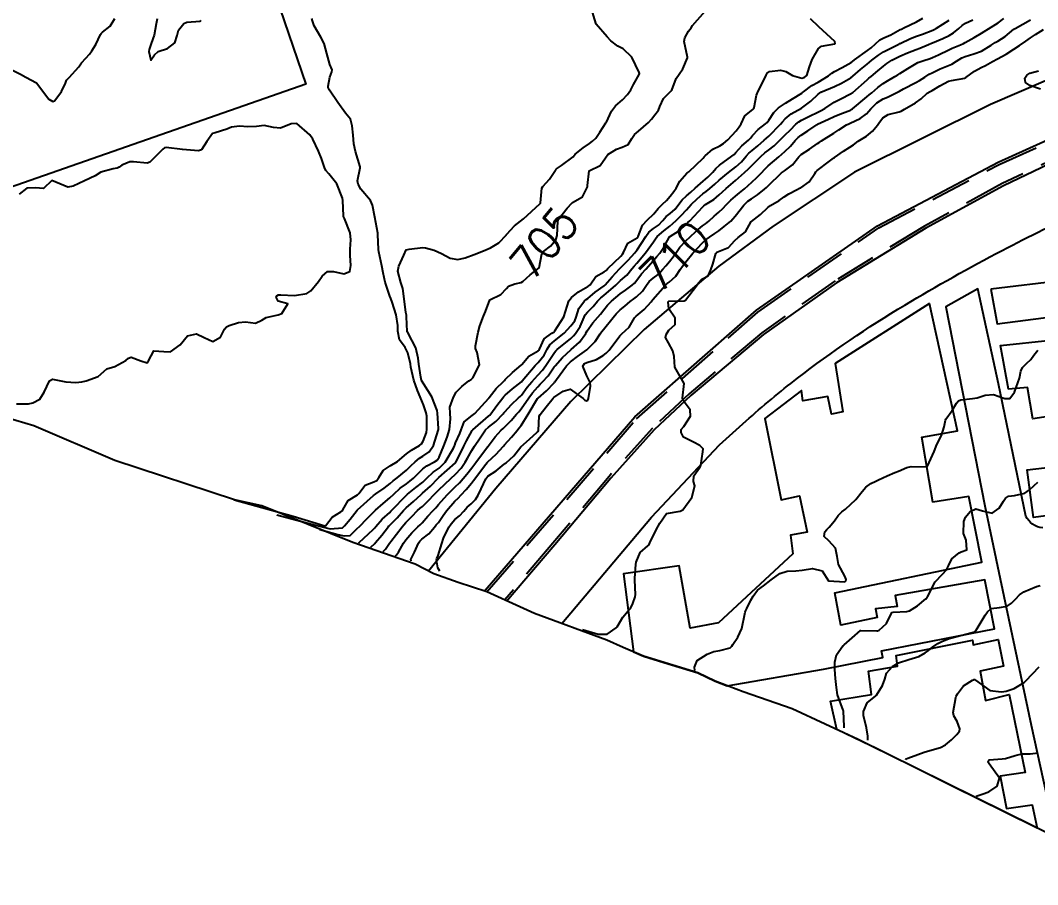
# Model space of a CAD drawing. Header units: metres. Extents: x 298520 to 308411, y 7433745 to 7450750.
# Drawn here: x 306096.4 to 306221.4, y 7435567 to 7435673.1 of the extents above; entities that cross this region are included whole.
import ezdxf
from ezdxf.enums import TextEntityAlignment as Align

# ---------------------------------------------------------------- set-up
doc = ezdxf.new("R2010")
doc.units = ezdxf.units.M
doc.header["$LTSCALE"] = 10
doc.linetypes.add('DASHED', pattern=[0.75, 0.5, -0.25])
for name, color, linetype in [('Area', 45, 'Continuous'), ('Canteiro', 45, 'DASHED'), ('Cotas', 45, 'Continuous'), ('Curvas de Nivel 1m', 11, 'Continuous'), ('Curvas de Nivel 5m', 15, 'Continuous'), ('Edificações', 30, 'Continuous'), ('Vias Primárias', 230, 'Continuous')]:
    doc.layers.add(name, color=color, linetype=linetype)
doc.styles.add('Style-STANDARD', font='STANDARD.shx')

msp = doc.modelspace()

# ---------------------------------------------------------------- linework, layer by layer
at = {"layer": 'Area'}
msp.add_polyline3d([(306235.37, 7435566.98, 720.13), (306199.33, 7435584.8, 718.01), (306191.24, 7435588.56, 714.41), (306185.19, 7435590.66, 716.67), (306181.76, 7435591.97, 715.79), (306179.65, 7435592.99, 715.49), (306172.95, 7435595.03, 715.48), (306170.44, 7435596.13, 712.11), (306168.45, 7435597.03, 712.78), (306159.57, 7435600.27, 711.78), (306153.72, 7435602.95, 711.52), (306150.18, 7435604.08, 711.55), (306147.19, 7435605.16, 723.17), (306144.89, 7435606.35, 722.96), (306137.23, 7435609.02, 704.77), (306126.05, 7435613.52, 702.42), (306122.72, 7435614.26, 702.37), (306108.02, 7435619.09, 702.31), (306098.06, 7435623.33, 702.08), (306094.72, 7435624.33, 702.04)], dxfattribs=at)
at = {"layer": 'Canteiro', "elevation": 711.52}
for points in [[(306153.72, 7435602.95), (306172.11, 7435624.22), (306187.01, 7435637.31), (306201.87, 7435647.66), (306216.65, 7435655.44), (306230.85, 7435661.87), (306245.05, 7435666.82, -0.032201), (306249.15, 7435667.97, -0.004182), (306261.38, 7435670.43, -0.031267), (306270.99, 7435671.67, -0.010043), (306283.98, 7435672.26, 0.006337), (306293.81, 7435672.63, -0.030814), (306308.46, 7435672.47, -0.05273), (306325.17, 7435669.46, -0.017717), (306333.53, 7435666.7, -0.018337)], [(306329.7, 7435666.01, 0.033975), (306322.98, 7435668.12, 0.014537), (306313.75, 7435670.05, 0.041609), (306305.45, 7435670.83), (306292.96, 7435670.83), (306279.17, 7435670.16), (306273.09, 7435669.75), (306258.05, 7435667.78), (306246.58, 7435664.93), (306237.99, 7435662.04), (306226.34, 7435657.52), (306217.04, 7435653.11), (306207.5, 7435647.88), (306196.5, 7435641.16), (306187.5, 7435634.78), (306178.57, 7435627.28), (306174.05, 7435623.05), (306168.72, 7435617.11), (306161.83, 7435608.93), (306155.91, 7435601.95)]]:
    msp.add_lwpolyline(points, format="xyb", dxfattribs=at)
at = {"layer": 'Curvas de Nivel 1m', "flags": 128}
for points, elevation in [([(306127.92, 7435612.42), (306132.66, 7435611.12), (306134.48, 7435610.69), (306135.97, 7435610.82), (306136.22, 7435611.04), (306136.92, 7435611.88), (306137.78, 7435612.97), (306137.8, 7435613), (306137.83, 7435613.02), (306139.8, 7435614.77), (306139.92, 7435614.87), (306140.08, 7435614.99), (306141.11, 7435615.68), (306141.82, 7435616.27), (306142.2, 7435616.59), (306142.69, 7435616.96), (306143.84, 7435617.91), (306144.37, 7435618.41), (306144.9, 7435618.93), (306145.42, 7435619.36), (306145.86, 7435619.62), (306146.63, 7435620.15), (306147.14, 7435620.91), (306147.34, 7435621.44), (306147.76, 7435622.9), (306147.77, 7435623.03), (306147.66, 7435624.9), (306147.61, 7435625.22), (306146.95, 7435626.91), (306145.97, 7435628.44), (306145.7, 7435628.92), (306145.6, 7435629.3), (306145.34, 7435630.93), (306145.26, 7435631.67), (306145, 7435632.93), (306144.04, 7435634.72), (306143.96, 7435634.86), (306143.93, 7435634.94), (306143.85, 7435636.73), (306143.82, 7435636.94), (306143.74, 7435637.27), (306143.55, 7435638.95), (306143.39, 7435640.23), (306143.16, 7435640.95), (306142.78, 7435642.32), (306142.9, 7435642.96), (306143.52, 7435644.32), (306143.78, 7435644.95), (306144.16, 7435645.06), (306145.85, 7435645.24), (306146.17, 7435645.22), (306147.24, 7435644.91), (306148.16, 7435644.49), (306149.2, 7435643.93), (306150.15, 7435643.77), (306151.03, 7435643.98), (306152.16, 7435644.39), (306153.3, 7435644.83), (306154.17, 7435645.21), (306155.18, 7435645.8), (306156.11, 7435646.8), (306156.14, 7435646.84), (306156.18, 7435646.88), (306157.1, 7435647.89), (306158.21, 7435648.78), (306160.23, 7435650.62), (306160.29, 7435650.69), (306160.32, 7435650.75), (306160.47, 7435652.54), (306160.57, 7435652.75), (306161.39, 7435653.62), (306162.16, 7435654.73), (306162.21, 7435654.81), (306162.28, 7435654.89), (306162.88, 7435655.31), (306164.3, 7435656.37), (306164.45, 7435656.55), (306164.58, 7435656.7), (306165.53, 7435657.47), (306166.32, 7435658.03), (306166.71, 7435658.3), (306167.09, 7435658.67), (306167.58, 7435659.43), (306168.35, 7435660.58), (306168.4, 7435660.66), (306169.02, 7435662), (306169.52, 7435662.64), (306170.39, 7435663.4), (306170.99, 7435664.03), (306171.39, 7435664.62), (306171.74, 7435665.28), (306172.42, 7435666.51), (306172.45, 7435666.61), (306172.42, 7435666.73), (306171.51, 7435668.62), (306170.46, 7435669.67), (306169.79, 7435669.96), (306168.93, 7435670.65), (306168.48, 7435671.14), (306167.16, 7435672.67), (306166.52, 7435674.68)], 704), ([(306094.42, 7435667.54), (306096.41, 7435666.52), (306097.08, 7435666.18), (306098.4, 7435665.49), (306099.88, 7435663.48), (306100.38, 7435663.19), (306100.58, 7435663.27), (306100.74, 7435663.47), (306101.44, 7435664.41), (306101.95, 7435665.45), (306102.07, 7435665.79), (306102.41, 7435666.13), (306103.57, 7435667.43), (306103.93, 7435667.93), (306104.44, 7435668.52), (306104.88, 7435668.98), (306105.19, 7435669.41), (306105.67, 7435670.2), (306106.24, 7435671.4), (306106.33, 7435671.55), (306106.48, 7435671.69), (306107.43, 7435672.44), (306108, 7435673.38)], 702), ([(306113.19, 7435673.32), (306113.09, 7435672.72), (306112.82, 7435671.32), (306112.46, 7435670.29), (306112.22, 7435669.57), (306112.2, 7435669.33), (306112.44, 7435668.27), (306112.87, 7435668.9), (306113.32, 7435669.32), (306114.46, 7435669.7), (306115.37, 7435670.39), (306115.65, 7435671.29), (306115.83, 7435671.94), (306116.5, 7435672.75), (306116.87, 7435672.91), (306118.5, 7435673.05), (306118.59, 7435673.16)], 702), ([(306122.65, 7435614.24), (306129.93, 7435612.25), (306133.79, 7435611.04), (306133.88, 7435611.06), (306134.7, 7435612.12), (306135.78, 7435612.77), (306135.93, 7435612.89), (306136.01, 7435613.04), (306136.66, 7435614.17), (306137.8, 7435614.87), (306137.97, 7435615.02), (306138.77, 7435616.06), (306139.83, 7435616.47), (306140.18, 7435616.63), (306140.46, 7435616.98), (306140.96, 7435617.86), (306141.85, 7435618.42), (306142.73, 7435618.96), (306143.86, 7435619.91), (306144.46, 7435620.34), (306145.43, 7435620.92), (306145.69, 7435621.11), (306145.88, 7435621.47), (306146.29, 7435622.52), (306146.35, 7435622.92), (306146.32, 7435624.51), (306146.26, 7435624.92), (306145.94, 7435625.91), (306145.51, 7435626.92), (306145.2, 7435627.69), (306144.74, 7435628.93), (306144.37, 7435630.55), (306144.32, 7435630.94), (306144.01, 7435632.29), (306143.66, 7435632.95), (306142.99, 7435633.91), (306142.79, 7435634.96), (306142.77, 7435635.68), (306142.58, 7435636.96), (306142.09, 7435638.55), (306141.92, 7435638.97), (306141.81, 7435639.26), (306141.22, 7435640.98), (306140.96, 7435642.15), (306140.82, 7435642.98), (306140.45, 7435644.7), (306140.4, 7435644.99), (306140.31, 7435646.86), (306140.3, 7435646.99), (306140.19, 7435647.67), (306139.97, 7435648.99), (306139.68, 7435650.45), (306139.4, 7435651), (306138.25, 7435652.43), (306137.91, 7435653.02), (306137.84, 7435653.45), (306138.15, 7435655.02), (306138.14, 7435655.17), (306137.58, 7435657.03), (306137.37, 7435657.97), (306137.27, 7435659.03), (306137.18, 7435660.19), (306136.98, 7435661.03), (306136.36, 7435661.76), (306135.41, 7435663.05), (306134.4, 7435664.57), (306134.22, 7435664.88), (306134.2, 7435665.06), (306134.41, 7435666.18), (306134.66, 7435666.82), (306134.71, 7435667.06), (306134.43, 7435667.72), (306134.05, 7435669.07), (306133.71, 7435670.32), (306133.31, 7435671.08), (306132.49, 7435672.46), (306132.28, 7435673.09), (306132.21, 7435673.39)], 703), ([(306137.94, 7435608.95), (306138.02, 7435609.02), (306139.75, 7435610.6), (306139.94, 7435610.8), (306140.08, 7435610.99), (306140.85, 7435611.89), (306141.78, 7435612.71), (306141.91, 7435612.84), (306142.04, 7435612.97), (306143.8, 7435614.78), (306143.88, 7435614.86), (306143.97, 7435614.94), (306144.99, 7435615.76), (306145.83, 7435616.43), (306146.09, 7435616.66), (306146.33, 7435616.92), (306147.11, 7435617.64), (306147.85, 7435618.16), (306148.6, 7435618.89), (306149.6, 7435620.6), (306149.72, 7435620.87), (306149.76, 7435620.98), (306149.88, 7435621.25), (306150.38, 7435622.38), (306150.54, 7435622.86), (306150.92, 7435623.85), (306151.92, 7435624.61), (306152.25, 7435624.85), (306153.94, 7435626.73), (306153.98, 7435626.78), (306154.01, 7435626.82), (306154.85, 7435627.92), (306155.74, 7435628.8), (306155.86, 7435628.91), (306155.98, 7435629.04), (306156.86, 7435629.91), (306157.91, 7435630.78), (306157.95, 7435630.82), (306157.99, 7435630.88), (306158.87, 7435631.91), (306160.02, 7435632.57), (306160.12, 7435632.65), (306160.16, 7435632.75), (306160.76, 7435634.02), (306161.7, 7435634.73), (306161.93, 7435634.85), (306162.05, 7435634.99), (306163.17, 7435636.71), (306163.39, 7435637.39), (306163.77, 7435638.7), (306164.1, 7435639.12), (306164.98, 7435639.82), (306166.11, 7435640.44), (306166.26, 7435640.53), (306166.4, 7435640.68), (306167.12, 7435641.67), (306168.14, 7435642.25), (306168.37, 7435642.43), (306168.58, 7435642.65), (306170.16, 7435644.19), (306170.38, 7435644.41), (306170.51, 7435644.63), (306171.04, 7435645.76), (306172.18, 7435646.43), (306172.32, 7435646.61), (306172.84, 7435647.97), (306173.42, 7435648.59), (306174.22, 7435649.39), (306174.75, 7435650.05), (306175.28, 7435650.57), (306175.77, 7435651.03), (306176.25, 7435651.55), (306176.7, 7435652.11), (306176.98, 7435652.55), (306177.41, 7435653.41), (306178.28, 7435654.36), (306178.52, 7435654.54), (306180.3, 7435656.21), (306180.43, 7435656.38), (306180.53, 7435656.51), (306181.47, 7435657.34), (306182.32, 7435657.75), (306182.79, 7435658.02), (306183.32, 7435658.48), (306184.34, 7435659.59), (306184.73, 7435660.08), (306184.94, 7435660.45), (306185.41, 7435661.4), (306186.38, 7435662.21), (306186.5, 7435662.32), (306186.57, 7435662.44), (306186.86, 7435663.97), (306187.03, 7435664.43), (306187.51, 7435665.33), (306188.04, 7435666.42), (306188.17, 7435666.68), (306188.43, 7435666.86), (306189.8, 7435667.03), (306190.43, 7435666.86), (306191.25, 7435666.38), (306192.42, 7435666.06), (306192.68, 7435666.11), (306193.04, 7435666.36), (306193.36, 7435667.44), (306193.66, 7435668.35), (306194.47, 7435669.7), (306194.83, 7435669.98), (306196.47, 7435670.27), (306196.5, 7435670.29), (306196.52, 7435670.32), (306196.48, 7435670.56), (306194.5, 7435672.34), (306193.48, 7435673.33)], 706), ([(306139.46, 7435608.42), (306139.95, 7435608.88), (306140.05, 7435608.99), (306140.82, 7435609.9), (306141.63, 7435610.97), (306141.69, 7435611.04), (306141.75, 7435611.1), (306142.69, 7435612.04), (306143.48, 7435612.94), (306143.79, 7435613.26), (306144.68, 7435614.04), (306145.66, 7435614.92), (306145.74, 7435614.99), (306145.8, 7435615.05), (306146.79, 7435615.94), (306147.74, 7435616.9), (306147.79, 7435616.94), (306147.83, 7435616.98), (306148.85, 7435617.89), (306149.85, 7435618.8), (306149.89, 7435618.84), (306149.91, 7435618.87), (306150.56, 7435620.16), (306150.9, 7435620.86), (306151.23, 7435621.51), (306151.9, 7435622.75), (306151.94, 7435622.81), (306151.97, 7435622.85), (306153.92, 7435624.54), (306154.07, 7435624.67), (306154.2, 7435624.82), (306154.92, 7435625.83), (306155.68, 7435626.8), (306155.8, 7435626.95), (306155.95, 7435627.09), (306156.87, 7435627.88), (306157.97, 7435628.76), (306158.06, 7435628.86), (306159.65, 7435630.76), (306159.82, 7435630.93), (306160, 7435631.1), (306160.74, 7435632.02), (306161.13, 7435632.74), (306161.47, 7435633.3), (306162.03, 7435633.77), (306163.21, 7435634.71), (306164.05, 7435635.61), (306164.51, 7435636.24), (306164.69, 7435636.69), (306165.01, 7435637.76), (306165.7, 7435638.68), (306165.92, 7435638.86), (306166.1, 7435639), (306167.02, 7435639.76), (306168.11, 7435640.53), (306168.26, 7435640.66), (306169.12, 7435641.66), (306170.02, 7435642.63), (306170.14, 7435642.76), (306171.08, 7435643.69), (306171.88, 7435644.61), (306172.01, 7435644.77), (306172.17, 7435644.95), (306173.26, 7435646.59), (306173.63, 7435647.15), (306174.2, 7435647.6), (306174.78, 7435648), (306175.33, 7435648.57), (306175.73, 7435649.05), (306176.22, 7435649.44), (306176.83, 7435649.95), (306177.29, 7435650.55), (306177.69, 7435651.1), (306178.25, 7435651.61), (306178.76, 7435652.03), (306179.3, 7435652.52), (306180.27, 7435653.38), (306180.88, 7435653.9), (306181.46, 7435654.5), (306181.83, 7435654.96), (306182.29, 7435655.36), (306183.82, 7435656.47), (306184.09, 7435656.68), (306184.31, 7435656.91), (306185.05, 7435657.72), (306185.84, 7435658.44), (306186.09, 7435658.69), (306186.34, 7435659), (306187.04, 7435659.74), (306187.95, 7435660.42), (306188.17, 7435660.6), (306188.36, 7435660.88), (306188.97, 7435661.82), (306189.54, 7435662.4), (306190.39, 7435662.99), (306191.25, 7435663.52), (306192.4, 7435664.21), (306192.49, 7435664.28), (306192.6, 7435664.37), (306193.64, 7435665.13), (306194.41, 7435665.55), (306195.7, 7435666.33), (306196.09, 7435666.66), (306196.43, 7435666.88), (306197.38, 7435667.37), (306198.45, 7435667.96), (306198.65, 7435668.1), (306198.89, 7435668.29), (306200.46, 7435669.45), (306200.94, 7435669.79), (306201.48, 7435670.26), (306201.98, 7435670.76), (306202.48, 7435671.01), (306203.35, 7435671.38), (306204.5, 7435672.02), (306204.64, 7435672.08), (306204.96, 7435672.22), (306206.51, 7435672.98), (306207.29, 7435673.41)], 707), ([(306140.98, 7435607.89), (306141.26, 7435608.2), (306141.76, 7435608.94), (306141.78, 7435608.97), (306141.92, 7435609.15), (306143.31, 7435610.95), (306143.51, 7435611.19), (306143.76, 7435611.45), (306144.51, 7435612.19), (306145.21, 7435612.93), (306145.5, 7435613.21), (306145.79, 7435613.45), (306146.55, 7435614.16), (306147.25, 7435614.91), (306147.52, 7435615.19), (306147.81, 7435615.46), (306148.55, 7435616.16), (306149.3, 7435616.88), (306149.84, 7435617.39), (306150.56, 7435618.15), (306151.06, 7435618.86), (306151.35, 7435619.37), (306151.87, 7435620.33), (306152.2, 7435620.85), (306152.88, 7435621.85), (306153.55, 7435622.83), (306153.91, 7435623.18), (306154.83, 7435623.89), (306155.72, 7435624.8), (306155.81, 7435624.92), (306155.93, 7435625.07), (306156.75, 7435625.98), (306157.61, 7435626.78), (306157.79, 7435626.94), (306157.95, 7435627.11), (306158.66, 7435628.07), (306159.22, 7435628.76), (306159.98, 7435629.58), (306160.54, 7435630.19), (306160.96, 7435630.74), (306161.38, 7435631.36), (306162.02, 7435632.35), (306162.18, 7435632.56), (306162.36, 7435632.72), (306164.04, 7435634.08), (306164.35, 7435634.38), (306164.61, 7435634.69), (306165.18, 7435635.56), (306165.67, 7435636.68), (306165.79, 7435636.96), (306166.07, 7435637.29), (306166.77, 7435637.99), (306167.32, 7435638.67), (306167.71, 7435639.06), (306168.1, 7435639.37), (306169.56, 7435640.64), (306169.83, 7435640.92), (306170.12, 7435641.19), (306170.89, 7435641.86), (306171.52, 7435642.62), (306171.8, 7435642.96), (306172.15, 7435643.32), (306173.21, 7435644.59), (306174.18, 7435645.96), (306174.42, 7435646.33), (306174.64, 7435646.58), (306175.47, 7435647.29), (306176.2, 7435647.88), (306176.58, 7435648.18), (306176.98, 7435648.55), (306177.58, 7435649.18), (306178.23, 7435649.88), (306178.83, 7435650.53), (306179.54, 7435651.22), (306180.25, 7435651.82), (306180.64, 7435652.12), (306181.11, 7435652.5), (306181.73, 7435653.03), (306182.27, 7435653.5), (306183.42, 7435654.47), (306184.29, 7435655.17), (306184.98, 7435655.77), (306185.57, 7435656.45), (306185.91, 7435656.84), (306186.31, 7435657.18), (306187.02, 7435657.74), (306187.79, 7435658.43), (306188.06, 7435658.69), (306188.34, 7435658.94), (306189.79, 7435660.4), (306190.05, 7435660.7), (306190.36, 7435661.04), (306191.1, 7435661.65), (306192.35, 7435662.37), (306192.37, 7435662.38), (306193.53, 7435663.23), (306194.4, 7435664.09), (306194.75, 7435664.34), (306196.41, 7435665.02), (306197.3, 7435665.43), (306198.42, 7435666.1), (306198.67, 7435666.3), (306199.62, 7435667.1), (306200.45, 7435667.78), (306200.71, 7435668.01), (306201.02, 7435668.26), (306201.84, 7435668.87), (306202.46, 7435669.27), (306203.1, 7435669.61), (306204.32, 7435670.23), (306204.42, 7435670.29), (306204.47, 7435670.31), (306205.78, 7435670.91), (306206.49, 7435671.2), (306207.22, 7435671.47), (306208.5, 7435671.93), (306208.67, 7435672.01), (306208.96, 7435672.17), (306210.51, 7435673.19)], 708), ([(306142.5, 7435607.36), (306142.63, 7435607.5), (306142.84, 7435607.83), (306143.47, 7435608.94), (306143.74, 7435609.33), (306144.49, 7435610.19), (306145.25, 7435610.93), (306145.51, 7435611.17), (306145.76, 7435611.44), (306146.46, 7435612.23), (306147.09, 7435612.91), (306147.43, 7435613.26), (306147.79, 7435613.66), (306148.85, 7435614.88), (306149.32, 7435615.37), (306149.82, 7435615.83), (306150.34, 7435616.35), (306150.8, 7435616.86), (306151.27, 7435617.42), (306151.85, 7435618.18), (306152.34, 7435618.84), (306153.81, 7435620.76), (306153.86, 7435620.82), (306153.87, 7435620.85), (306154.72, 7435621.99), (306155.46, 7435622.8), (306155.7, 7435623.01), (306155.91, 7435623.2), (306156.7, 7435624.01), (306157.37, 7435624.79), (306157.63, 7435625.07), (306157.93, 7435625.43), (306158.87, 7435626.77), (306159.32, 7435627.4), (306159.96, 7435628.15), (306160.26, 7435628.46), (306160.56, 7435628.74), (306161.23, 7435629.49), (306161.99, 7435630.58), (306162.1, 7435630.73), (306162.99, 7435631.73), (306164.02, 7435632.66), (306164.05, 7435632.68), (306164.08, 7435632.7), (306165.1, 7435633.62), (306165.87, 7435634.68), (306165.93, 7435634.8), (306166.05, 7435635), (306166.75, 7435635.98), (306167.34, 7435636.67), (306167.68, 7435637.05), (306168.08, 7435637.57), (306168.55, 7435638.18), (306169.01, 7435638.65), (306170.1, 7435639.54), (306170.73, 7435640), (306171.57, 7435640.62), (306171.86, 7435640.87), (306172.12, 7435641.23), (306172.71, 7435642.03), (306173.23, 7435642.59), (306174.15, 7435643.6), (306174.6, 7435644.14), (306174.96, 7435644.57), (306175.47, 7435645.27), (306176.17, 7435646.56), (306177.39, 7435647.35), (306178.21, 7435648.12), (306178.42, 7435648.33), (306178.63, 7435648.53), (306180.23, 7435650.23), (306180.37, 7435650.37), (306180.58, 7435650.51), (306181.59, 7435651.15), (306182.25, 7435651.71), (306182.66, 7435652.09), (306183.12, 7435652.48), (306184.27, 7435653.47), (306185.37, 7435654.45), (306185.84, 7435654.89), (306186.29, 7435655.35), (306186.83, 7435655.9), (306187.38, 7435656.43), (306187.88, 7435656.86), (306188.31, 7435657.2), (306188.99, 7435657.74), (306189.68, 7435658.4), (306190.34, 7435659.06), (306191.02, 7435659.71), (306191.69, 7435660.38), (306192.04, 7435660.69), (306192.36, 7435660.89), (306193.35, 7435661.37), (306194.38, 7435661.88), (306194.69, 7435662.03), (306195.22, 7435662.34), (306196.39, 7435663.08), (306197.19, 7435663.51), (306198.4, 7435664.11), (306198.68, 7435664.3), (306200.42, 7435665.86), (306200.64, 7435666.05), (306200.91, 7435666.27), (306201.76, 7435666.93), (306202.44, 7435667.51), (306202.86, 7435667.84), (306203.48, 7435668.24), (306204.11, 7435668.58), (306204.46, 7435668.75), (306205.41, 7435669.16), (306206.47, 7435669.58), (306206.92, 7435669.75), (306207.97, 7435670.18), (306208.33, 7435670.33), (306208.48, 7435670.38), (306209.73, 7435670.91), (306210.49, 7435671.27), (306211.04, 7435671.6), (306211.7, 7435672.14), (306212.12, 7435672.52), (306212.51, 7435672.81), (306213.43, 7435673.2)], 709), ([(306147.95, 7435605.47), (306147.71, 7435605.89), (306147.54, 7435606.9), (306147.57, 7435607.04), (306147.72, 7435607.42), (306148.17, 7435608.89), (306148.39, 7435609.54), (306149.04, 7435610.88), (306149.31, 7435611.32), (306149.77, 7435611.85), (306150.34, 7435612.3), (306150.88, 7435612.86), (306151.31, 7435613.33), (306151.79, 7435613.77), (306152.33, 7435614.31), (306152.63, 7435614.84), (306153.03, 7435615.62), (306153.58, 7435616.82), (306153.84, 7435617.14), (306154.85, 7435617.8), (306155.85, 7435618.62), (306155.94, 7435618.71), (306156.07, 7435618.8), (306157.01, 7435619.64), (306157.87, 7435620.78), (306158.94, 7435621.71), (306159.9, 7435622.56), (306160, 7435622.65), (306160.04, 7435622.75), (306160.15, 7435624.52), (306160.25, 7435624.75), (306161, 7435625.68), (306161.86, 7435626.73), (306161.9, 7435626.77), (306161.94, 7435626.81), (306163.07, 7435627.6), (306163.96, 7435627.83), (306165.56, 7435626.69), (306165.74, 7435626.49), (306165.94, 7435626.42), (306166.13, 7435626.49), (306166.21, 7435626.68), (306166.43, 7435628.21), (306166.41, 7435628.68), (306165.98, 7435629.49), (306165.5, 7435630.68), (306165.69, 7435630.99), (306166, 7435631.14), (306167.19, 7435631.49), (306168.01, 7435631.96), (306168.39, 7435632.28), (306168.75, 7435632.65), (306170.04, 7435634.39), (306170.16, 7435634.51), (306170.31, 7435634.63), (306171.21, 7435635.46), (306171.86, 7435636.61), (306171.96, 7435636.72), (306172.07, 7435636.81), (306173.03, 7435637.65), (306173.89, 7435638.59), (306173.98, 7435638.71), (306174.1, 7435638.86), (306175.61, 7435640.57), (306175.87, 7435640.81), (306176.12, 7435641), (306176.94, 7435641.74), (306177.47, 7435642.55), (306177.73, 7435642.96), (306178.15, 7435643.5), (306179.01, 7435644.53), (306180.18, 7435645.78), (306180.55, 7435646.13), (306181.05, 7435646.5), (306181.72, 7435646.97), (306182.2, 7435647.31), (306182.87, 7435647.82), (306183.67, 7435648.48), (306183.94, 7435648.75), (306184.22, 7435649.1), (306185.28, 7435650.45), (306185.77, 7435650.92), (306186.24, 7435651.24), (306186.98, 7435651.71), (306187.84, 7435652.42), (306188.06, 7435652.63), (306188.27, 7435652.84), (306189.93, 7435654.4), (306190.29, 7435654.66), (306191.28, 7435655.4), (306192.04, 7435656.37), (306192.16, 7435656.52), (306192.31, 7435656.66), (306193.34, 7435657.34), (306194.33, 7435658.01), (306194.53, 7435658.15), (306194.83, 7435658.34), (306196.34, 7435659.3), (306196.95, 7435659.71), (306197.89, 7435660.3), (306198.2, 7435660.45), (306198.36, 7435660.51), (306199.57, 7435661.08), (306200.37, 7435661.68), (306200.66, 7435661.99), (306200.89, 7435662.26), (306201.63, 7435663.01), (306202.4, 7435663.49), (306202.92, 7435663.72), (306203.99, 7435664.23), (306204.26, 7435664.38), (306204.41, 7435664.46), (306204.91, 7435664.72), (306206.42, 7435665.52), (306206.85, 7435665.76), (306207.52, 7435666.19), (306208.07, 7435666.54), (306208.43, 7435666.72), (306209.42, 7435667.18), (306210.44, 7435667.61), (306210.82, 7435667.77), (306211.4, 7435668.14), (306212.06, 7435668.53), (306212.46, 7435668.69), (306213.56, 7435669.02), (306214.47, 7435669.38), (306215.69, 7435670.09), (306216.15, 7435670.41), (306216.48, 7435670.61), (306217.38, 7435671.18), (306218.45, 7435672.06), (306218.48, 7435672.08), (306218.5, 7435672.1), (306218.6, 7435672.15), (306220.51, 7435673.21)], 711), ([(306165.45, 7435598.34), (306167.38, 7435597.77), (306168.49, 7435597.76), (306169.61, 7435598.54), (306169.71, 7435598.63), (306170.42, 7435599.82), (306171.09, 7435600.62), (306171.34, 7435600.91), (306171.65, 7435601.51), (306171.94, 7435602.33), (306171.99, 7435602.61), (306171.9, 7435604.39), (306171.89, 7435604.61), (306172.01, 7435606.31), (306172.05, 7435606.61), (306172.54, 7435607.79), (306173.51, 7435608.59), (306173.63, 7435608.69), (306173.74, 7435608.96), (306174.51, 7435610.58), (306174.96, 7435611.37), (306175.78, 7435612.56), (306177.47, 7435612.86), (306177.79, 7435613.04), (306178.88, 7435614.52), (306179.25, 7435615.95), (306179.12, 7435616.52), (306179.14, 7435617.21), (306179.85, 7435618.18), (306179.98, 7435618.38), (306180.02, 7435618.51), (306180.23, 7435620.14), (306180.27, 7435620.51), (306179.88, 7435620.93), (306179.08, 7435621.33), (306177.89, 7435621.93), (306177.6, 7435622.54), (306177.57, 7435622.88), (306177.91, 7435623.25), (306178.74, 7435624.53), (306178.7, 7435625.3), (306177.94, 7435626.29), (306177.77, 7435626.54), (306177.76, 7435626.73), (306177.97, 7435628.54), (306176.81, 7435630.55), (306176.73, 7435631.84), (306176.58, 7435632.55), (306176.03, 7435633.55), (306175.67, 7435634.2), (306175.73, 7435634.56), (306176.05, 7435635.11), (306176.84, 7435635.77), (306176.83, 7435636.55), (306176.08, 7435637.73), (306176, 7435638.56), (306176.09, 7435638.66), (306177.94, 7435638.7), (306178.1, 7435638.76), (306179.46, 7435640.52), (306179.72, 7435640.91), (306180.13, 7435641.35), (306180.89, 7435641.75), (306181.22, 7435642.5), (306181.46, 7435643.18), (306181.84, 7435644.49), (306181.98, 7435644.68), (306182.17, 7435644.77), (306183.41, 7435645.23), (306184.18, 7435646.1), (306184.57, 7435646.46), (306185.49, 7435647.16), (306186.19, 7435648.44), (306186.21, 7435648.46), (306187.34, 7435649.31), (306188.23, 7435650.18), (306188.57, 7435650.41), (306189.63, 7435651.01), (306190.25, 7435651.47), (306190.8, 7435651.84), (306191.83, 7435652.37), (306192.12, 7435652.52), (306192.27, 7435652.58), (306193.3, 7435653.33), (306193.99, 7435654.35), (306194.11, 7435654.53), (306194.29, 7435654.69), (306195.82, 7435655.85), (306196.3, 7435656.2), (306196.36, 7435656.26), (306196.43, 7435656.32), (306197.54, 7435657.08), (306198.32, 7435657.59), (306198.75, 7435657.87), (306199.33, 7435658.29), (306200.34, 7435658.94), (306201.09, 7435659.52), (306201.71, 7435660.26), (306201.97, 7435660.64), (306202.37, 7435661.17), (306203.02, 7435661.59), (306204.38, 7435661.9), (306204.62, 7435661.99), (306205.02, 7435662.22), (306206.39, 7435663.02), (306207.07, 7435663.52), (306207.82, 7435664.19), (306208.17, 7435664.42), (306208.41, 7435664.55), (306209.37, 7435665.12), (306210.42, 7435665.66), (306210.79, 7435665.78), (306212.42, 7435666.06), (306212.47, 7435666.08), (306212.55, 7435666.13), (306213.63, 7435666.92), (306214.44, 7435667.34), (306214.96, 7435667.59), (306215.84, 7435668.09), (306216.46, 7435668.42), (306217.53, 7435669), (306218.47, 7435669.61), (306219.14, 7435670.05), (306219.92, 7435670.59), (306220.49, 7435671), (306221.11, 7435671.41), (306222.1, 7435672.01)], 712), ([(306221.72, 7435664.7), (306220.41, 7435665.15), (306219.89, 7435665.51), (306219.8, 7435666.04), (306220.05, 7435666.41), (306220.43, 7435666.65), (306221.5, 7435666.96)], 713), ([(306095.93, 7435626.06), (306097.4, 7435626.04), (306097.93, 7435626.15), (306098.81, 7435626.62), (306099.34, 7435627.48), (306099.97, 7435628.87), (306100.36, 7435629.07), (306101.97, 7435628.75), (306103.21, 7435628.67), (306103.97, 7435628.75), (306104.5, 7435628.88), (306105.97, 7435629.4), (306107.04, 7435630.33), (306107.99, 7435630.63), (306109.36, 7435631.36), (306109.68, 7435631.67), (306110, 7435631.78), (306111.19, 7435631.34), (306111.99, 7435631.08), (306112.13, 7435631.33), (306112.78, 7435632.55), (306114.01, 7435632.49), (306114.86, 7435632.45), (306116.02, 7435633.28), (306116.92, 7435634.38), (306118.04, 7435634.63), (306118.98, 7435634.19), (306120.03, 7435633.7), (306121, 7435634.25), (306121.48, 7435635.22), (306121.74, 7435635.52), (306122.05, 7435635.68), (306123.22, 7435636.02), (306124.06, 7435636.1), (306125.27, 7435635.96), (306126.06, 7435636.3), (306126.58, 7435636.64), (306128.07, 7435636.96), (306128.53, 7435637.13), (306129.28, 7435638.32), (306128.09, 7435638.64), (306127.84, 7435639.14), (306127.91, 7435639.32), (306128.1, 7435639.43), (306128.4, 7435639.44), (306130.1, 7435639.34), (306131.59, 7435639.6), (306132.1, 7435639.92), (306133.04, 7435641.08), (306133.47, 7435641.72), (306134.13, 7435642.29), (306134.88, 7435642.3), (306136.13, 7435642.01), (306136.87, 7435642.29), (306137, 7435643.03), (306136.93, 7435644.26), (306136.92, 7435645.03), (306137, 7435646.2), (306136.91, 7435647.03), (306136.21, 7435648.8), (306136.12, 7435649.04), (306136.11, 7435649.14), (306136.02, 7435651.04), (306135.98, 7435651.3), (306135.27, 7435653.05), (306134.28, 7435654.31), (306133.91, 7435654.69), (306133.76, 7435655.07), (306133.39, 7435656.17), (306133.02, 7435657.08), (306132.32, 7435658.54), (306131.95, 7435659.09), (306130.35, 7435660.47), (306129.66, 7435660.43), (306128.34, 7435659.91), (306127.51, 7435659.98), (306126.34, 7435660.22), (306125.4, 7435660.11), (306124.34, 7435660.08), (306123.31, 7435660.16), (306122.34, 7435660.02), (306121.77, 7435659.79), (306120.33, 7435659.35), (306120.02, 7435659.23), (306119.32, 7435658.25), (306118.67, 7435657.25), (306118.3, 7435657.12), (306116.3, 7435657.28), (306114.31, 7435657.53), (306114.12, 7435657.49), (306113.92, 7435657.31), (306112.29, 7435655.74), (306111.99, 7435655.62), (306110.29, 7435655.76), (306109.87, 7435655.77), (306108.85, 7435655.36), (306108.52, 7435655.13), (306108.28, 7435655), (306107.82, 7435654.92), (306106.27, 7435654.5), (306105.61, 7435654.07), (306104.26, 7435653.42), (306102.9, 7435652.79), (306102.25, 7435652.65), (306100.26, 7435653.47), (306099.25, 7435652.48), (306098.25, 7435652.56), (306097.2, 7435652.55), (306096.24, 7435651.8)], 702), ([(306179.26, 7435593.28), (306179.22, 7435593.69), (306179.56, 7435594.51), (306180.77, 7435595.3), (306181.58, 7435595.61), (306182.33, 7435595.73), (306183.59, 7435596.07), (306183.79, 7435596.26), (306183.93, 7435596.46), (306184.53, 7435597.38), (306185.03, 7435598.45), (306185.42, 7435600.24), (306185.46, 7435600.44), (306185.5, 7435600.58), (306185.64, 7435600.9), (306186.16, 7435601.93), (306186.42, 7435602.43), (306186.96, 7435603.14), (306187.68, 7435603.67), (306188.63, 7435604.41), (306189.69, 7435605.21), (306190.59, 7435605.49), (306191.69, 7435605.51), (306192.45, 7435605.61), (306193.7, 7435605.83), (306194.9, 7435605.54), (306195.68, 7435604.32), (306197.68, 7435604.19), (306197.81, 7435604.3), (306197.84, 7435604.45), (306197.69, 7435604.89), (306196.93, 7435606.31), (306196.74, 7435607.28), (306196.55, 7435608.31), (306195.74, 7435609.22), (306195.16, 7435609.75), (306195.25, 7435610.33), (306195.47, 7435610.61), (306195.76, 7435610.89), (306196.41, 7435611.67), (306196.86, 7435612.31), (306197.33, 7435612.76), (306197.79, 7435613.12), (306199.05, 7435614.28), (306199.81, 7435615.28), (306200.26, 7435615.82), (306200.9, 7435616.26), (306201.52, 7435616.56), (306201.83, 7435616.71), (306202.89, 7435617.19), (306203.84, 7435617.61), (306204.28, 7435617.79), (306205.3, 7435618.21), (306205.85, 7435618.33), (306207.72, 7435618.31), (306207.86, 7435618.39), (306208.66, 7435620.17), (306209, 7435621.05), (306209.55, 7435622.16), (306209.91, 7435623.22), (306210.05, 7435624.02), (306210.1, 7435624.15), (306210.87, 7435625.21), (306211.43, 7435626.14), (306211.65, 7435626.43), (306211.95, 7435626.54), (306213.38, 7435626.69), (306213.95, 7435626.8), (306214.94, 7435627.11), (306215.96, 7435627.19), (306217.34, 7435626.68), (306217.95, 7435626.71), (306218.54, 7435627.48), (306218.76, 7435628.05), (306219.14, 7435629.2), (306219.32, 7435630.04), (306219.52, 7435630.52), (306220.01, 7435630.99), (306220.54, 7435631.5), (306220.93, 7435632.02), (306221.41, 7435632.63)], 713), ([(306197.61, 7435586.23), (306197.61, 7435586.3), (306197.6, 7435586.42), (306197.54, 7435588.3), (306197.53, 7435588.34), (306197.49, 7435588.42), (306196.81, 7435590.31), (306196.65, 7435591.19), (306196.53, 7435592.31), (306196.46, 7435593.4), (306196.47, 7435594.31), (306196.67, 7435595.21), (306197.45, 7435596.3), (306197.51, 7435596.37), (306197.59, 7435596.45), (306198.6, 7435597.28), (306199.61, 7435598.2), (306199.66, 7435598.22), (306201.61, 7435598.15), (306201.7, 7435598.16), (306201.89, 7435598.25), (306202.81, 7435599.05), (306203.37, 7435600.23), (306203.47, 7435600.4), (306203.64, 7435600.46), (306205.31, 7435600.53), (306205.64, 7435600.62), (306206.61, 7435601.23), (306207.66, 7435602.08), (306207.71, 7435602.13), (306207.75, 7435602.18), (306207.83, 7435602.34), (306208.8, 7435604.16), (306209.69, 7435605.14), (306210.19, 7435605.65), (306210.44, 7435606.14), (306210.84, 7435607.02), (306211.73, 7435607.76), (306212, 7435607.86), (306212.7, 7435608.12), (306212.58, 7435609.29), (306212.27, 7435610.12), (306212.3, 7435611.6), (306212.51, 7435612.12), (306213.1, 7435612.8), (306213.79, 7435613.14), (306214.6, 7435612.91), (306215.79, 7435612.63), (306216.64, 7435613.22), (306217.18, 7435614.07), (306217.42, 7435614.45), (306217.81, 7435614.7), (306218.55, 7435614.79), (306219.81, 7435615.06), (306220.36, 7435615.49), (306220.95, 7435616.02), (306221.4, 7435616.44)], 714), ([(306205.2, 7435582.31), (306205.21, 7435582.42), (306205.43, 7435582.52), (306206.65, 7435582.97), (306207.43, 7435583.26), (306208.14, 7435583.47), (306209.44, 7435583.82), (306210.08, 7435584.15), (306210.8, 7435584.79), (306211.46, 7435585.42), (306211.76, 7435585.83), (306211.81, 7435586.13), (306211.48, 7435587.02), (306211.07, 7435587.72), (306211.01, 7435588.14), (306211.34, 7435589.96), (306211.38, 7435590.13), (306211.42, 7435590.22), (306211.52, 7435590.41), (306212.26, 7435591.39), (306213.37, 7435592.11), (306213.49, 7435592.16), (306213.54, 7435592.18), (306213.61, 7435592.17), (306213.73, 7435592.11), (306215.52, 7435590.83), (306216.94, 7435590.65), (306217.52, 7435590.73), (306218.5, 7435591.08), (306219.54, 7435591.68), (306219.74, 7435591.83), (306219.94, 7435592.03), (306221.56, 7435593.75)], 716), ([(306213.84, 7435577.87), (306214.56, 7435578.09), (306215.38, 7435578.39), (306216.4, 7435579.06), (306216.7, 7435580.07), (306215.42, 7435581.81), (306215.27, 7435582.08), (306215.43, 7435582.32), (306217.04, 7435582.45), (306217.43, 7435582.48), (306218.62, 7435582.85), (306219.43, 7435583.07), (306220.45, 7435583.04), (306221.43, 7435583.18)], 717)]:
    msp.add_lwpolyline(points, dxfattribs=dict(at, elevation=elevation))
at = {"layer": 'Curvas de Nivel 5m', "flags": 128}
for points, elevation in [([(306133.19, 7435610.59), (306135.39, 7435609.99), (306136.19, 7435609.81), (306136.9, 7435609.87), (306137.75, 7435610.67), (306138.09, 7435611.02), (306138.91, 7435611.86), (306139.78, 7435612.75), (306139.9, 7435612.87), (306140.02, 7435612.99), (306140.96, 7435613.81), (306141.8, 7435614.49), (306142.3, 7435614.96), (306143.08, 7435615.68), (306143.82, 7435616.23), (306144.23, 7435616.53), (306144.7, 7435616.93), (306145.27, 7435617.49), (306145.84, 7435618.06), (306146.33, 7435618.44), (306147.26, 7435618.91), (306147.62, 7435619.14), (306147.86, 7435619.49), (306148.44, 7435620.89), (306148.83, 7435621.94), (306149.11, 7435622.88), (306149.25, 7435624.21), (306149.19, 7435624.88), (306149.18, 7435625.64), (306149.61, 7435626.88), (306149.96, 7435627.47), (306150.63, 7435628.19), (306151.5, 7435628.85), (306151.77, 7435629.05), (306151.98, 7435629.24), (306152.81, 7435630.84), (306152.53, 7435632.33), (306152.33, 7435632.85), (306152.33, 7435633.15), (306152.64, 7435634.84), (306152.84, 7435635.62), (306153.3, 7435636.83), (306153.53, 7435637.37), (306154.09, 7435638.82), (306155.42, 7435639.49), (306156.11, 7435640.22), (306156.39, 7435640.51), (306157.15, 7435640.79), (306157.93, 7435640.96), (306158.12, 7435641.06), (306159.03, 7435641.87), (306160.14, 7435642.75), (306160.45, 7435644.46), (306160.67, 7435644.74), (306161.52, 7435645.39), (306162.18, 7435646.19), (306162.37, 7435646.73), (306162.44, 7435648.49), (306162.51, 7435648.73), (306163.58, 7435650.07), (306164.14, 7435650.7), (306164.18, 7435650.75), (306164.23, 7435650.79), (306165.47, 7435651.46), (306166.06, 7435652.68), (306166.09, 7435652.86), (306166.28, 7435654.68), (306167.64, 7435655.31), (306168.3, 7435656.27), (306168.59, 7435656.66), (306169.64, 7435657.31), (306170.32, 7435657.56), (306171.06, 7435657.89), (306171.54, 7435658.62), (306171.85, 7435659.11), (306172.34, 7435659.54), (306173.58, 7435660.59), (306173.94, 7435661.01), (306174.37, 7435661.54), (306174.82, 7435662.13), (306174.96, 7435662.57), (306175.4, 7435663.56), (306176.4, 7435664.52), (306176.43, 7435664.54), (306176.44, 7435664.56), (306176.97, 7435666), (306177.35, 7435666.55), (306177.8, 7435667.18), (306178.36, 7435668.54), (306178.35, 7435668.64), (306177.95, 7435670.55), (306178.02, 7435671), (306178.49, 7435671.8), (306178.8, 7435672.24), (306178.99, 7435672.53), (306180.52, 7435674.28)], 705), ([(306144.42, 7435606.7), (306144.38, 7435606.93), (306144.82, 7435607.83), (306145.3, 7435608.92), (306145.47, 7435609.19), (306145.74, 7435609.41), (306146.59, 7435610.07), (306147.3, 7435610.9), (306147.5, 7435611.16), (306147.76, 7435611.48), (306148.36, 7435612.31), (306148.77, 7435612.89), (306149.79, 7435614.07), (306150.19, 7435614.47), (306150.57, 7435614.86), (306151.16, 7435615.5), (306151.82, 7435616.29), (306152.06, 7435616.61), (306152.23, 7435616.84), (306153.44, 7435618.42), (306153.77, 7435618.82), (306153.85, 7435618.92), (306154.84, 7435619.84), (306155.72, 7435620.8), (306155.79, 7435620.89), (306155.88, 7435620.99), (306156.73, 7435621.95), (306157.42, 7435622.78), (306157.64, 7435623.04), (306157.91, 7435623.39), (306158.78, 7435624.77), (306159.94, 7435626.68), (306159.97, 7435626.72), (306160, 7435626.75), (306161.04, 7435627.65), (306161.97, 7435628.63), (306162.02, 7435628.68), (306162.07, 7435628.73), (306162.28, 7435629.03), (306163.5, 7435630.71), (306163.73, 7435630.97), (306164, 7435631.21), (306164.86, 7435631.84), (306165.98, 7435632.68), (306166, 7435632.7), (306166.02, 7435632.72), (306167, 7435633.71), (306167.65, 7435634.66), (306167.81, 7435634.9), (306168.05, 7435635.19), (306169.23, 7435636.64), (306169.61, 7435637.1), (306170.08, 7435637.57), (306170.65, 7435638.06), (306171.33, 7435638.62), (306171.77, 7435638.94), (306172.1, 7435639.18), (306172.84, 7435639.87), (306173.33, 7435640.6), (306173.65, 7435641.06), (306174.13, 7435641.48), (306174.75, 7435641.95), (306175.35, 7435642.57), (306175.7, 7435643.01), (306176.15, 7435643.54), (306176.61, 7435644.1), (306176.93, 7435644.55), (306177.44, 7435645.28), (306178.18, 7435646.09), (306178.64, 7435646.53), (306179.44, 7435647.27), (306180.2, 7435647.89), (306180.56, 7435648.15), (306180.97, 7435648.5), (306181.62, 7435649.09), (306182.22, 7435649.59), (306182.69, 7435650.02), (306183.1, 7435650.48), (306183.67, 7435651.05), (306184.25, 7435651.54), (306184.77, 7435651.95), (306185.37, 7435652.45), (306186.27, 7435653.27), (306186.87, 7435653.84), (306187.45, 7435654.43), (306187.86, 7435654.85), (306188.29, 7435655.27), (306189.58, 7435656.4), (306189.97, 7435656.73), (306190.31, 7435657.03), (306191, 7435657.71), (306191.6, 7435658.38), (306191.96, 7435658.75), (306192.34, 7435659.06), (306193.15, 7435659.56), (306194.3, 7435660.35), (306194.33, 7435660.37), (306194.35, 7435660.38), (306195.69, 7435661), (306196.37, 7435661.32), (306197.07, 7435661.61), (306198.38, 7435662.13), (306198.49, 7435662.19), (306198.63, 7435662.3), (306200.4, 7435663.77), (306200.67, 7435664), (306200.99, 7435664.26), (306201.75, 7435664.92), (306202.41, 7435665.41), (306202.94, 7435665.72), (306203.85, 7435666.24), (306204.2, 7435666.46), (306204.43, 7435666.6), (306205.43, 7435667.22), (306206.45, 7435667.86), (306206.67, 7435667.98), (306207.28, 7435668.19), (306208.18, 7435668.46), (306208.46, 7435668.57), (306209.22, 7435668.93), (306210.47, 7435669.53), (306210.89, 7435669.72), (306211.91, 7435670.14), (306212.29, 7435670.32), (306212.48, 7435670.42), (306213.58, 7435671.03), (306214.5, 7435671.58), (306214.81, 7435671.79), (306215.35, 7435672.1), (306216.51, 7435672.84), (306217.22, 7435673.36)], 710), ([(306200.51, 7435584.73), (306200.51, 7435585.21), (306200.34, 7435586.26), (306199.99, 7435587.76), (306199.97, 7435588.27), (306200.43, 7435589.33), (306201.51, 7435590.18), (306201.56, 7435590.21), (306201.6, 7435590.25), (306202.34, 7435591.43), (306202.59, 7435592.24), (306202.82, 7435592.96), (306203.56, 7435593.78), (306204.29, 7435594.22), (306205.57, 7435594.63), (306206.77, 7435594.99), (306207.58, 7435595.44), (306207.99, 7435595.76), (306208.47, 7435596.17), (306209.13, 7435596.62), (306209.59, 7435596.84), (306210.53, 7435597.21), (306211.6, 7435597.51), (306212.11, 7435597.62), (306213.61, 7435598.03), (306213.66, 7435598.06), (306213.74, 7435598.11), (306213.95, 7435598.44), (306214.94, 7435600.09), (306215.21, 7435600.51), (306215.65, 7435600.9), (306216.68, 7435601.04), (306217.65, 7435601.18), (306218.16, 7435601.55), (306218.64, 7435602.05), (306219.15, 7435602.57), (306219.67, 7435602.97), (306221.26, 7435603.6), (306221.68, 7435603.73)], 715)]:
    msp.add_lwpolyline(points, dxfattribs=dict(at, elevation=elevation))
at = {"layer": 'Edificações'}
for points in [[(306085.1, 7435800.76), (306102.52, 7435749.95), (306131.46, 7435665.29), (306056.07, 7435639)], [(306224.86, 7435624.8), (306220.79, 7435624.22), (306220.13, 7435628.03), (306217.8, 7435627.86), (306216.83, 7435633.2), (306235.38, 7435635.17)], [(306236.69, 7435614.2), (306220.87, 7435612.09), (306220.11, 7435617.92), (306229.69, 7435619.03)]]:
    msp.add_lwpolyline(points, dxfattribs=at)
for points in [[(306215.62, 7435640.13), (306216.39, 7435635.88), (306228.13, 7435637.39), (306227.29, 7435644.04), (306224.34, 7435643.68), (306224.51, 7435641.19)], [(306208.09, 7435638.35), (306196.49, 7435631), (306197.46, 7435625.04), (306196.05, 7435624.79), (306195.59, 7435626.95), (306192.54, 7435626.41), (306192.36, 7435627.68), (306187.88, 7435624.26), (306189.85, 7435614.25), (306192.12, 7435614.73), (306193.07, 7435610.27), (306191.02, 7435609.9), (306191.31, 7435607.63), (306182.18, 7435599.16), (306178.71, 7435598.5), (306177.32, 7435606.13), (306170.48, 7435605.15), (306171.74, 7435595.56), (306172.95, 7435595.03), (306175.47, 7435594.26), (306179.65, 7435592.99), (306181.76, 7435591.97), (306183.23, 7435591.41), (306195.08, 7435593.45), (306202.38, 7435594.88), (306202.2, 7435595.72), (306216.09, 7435598.39), (306214.88, 7435604.41), (306203.89, 7435602.48), (306204.11, 7435601.16), (306201.48, 7435600.87), (306201.66, 7435599.78), (306197.2, 7435598.87), (306196.47, 7435602.81), (306214.52, 7435606.61), (306212.92, 7435614.66), (306208.49, 7435613.97), (306207.14, 7435621.95), (306211.53, 7435622.72)]]:
    msp.add_lwpolyline(points, close=True, dxfattribs=at)
at = {"layer": 'Edificações', "elevation": 719.3}
msp.add_lwpolyline([(306221.33, 7435573.92), (306217.34, 7435575.9), (306210.96, 7435579.05), (306208.99, 7435580.02), (306206.05, 7435581.48), (306200.9, 7435584.02), (306196.69, 7435586.02), (306195.93, 7435589.5), (306200.96, 7435590.35), (306200.61, 7435593.19), (306204.15, 7435593.82), (306203.98, 7435595.13), (306213.38, 7435597.02), (306213.45, 7435596.42), (306216.52, 7435597.1), (306217.17, 7435593.82), (306214.31, 7435593.21), (306214.96, 7435589.62), (306217.9, 7435590.32), (306219.86, 7435580.76), (306216.77, 7435580.3), (306217.56, 7435576.34), (306220.69, 7435576.77)], close=True, dxfattribs=at)
at = {"layer": 'Vias Primárias'}
msp.add_lwpolyline([(306243.84, 7435673.83), (306229.37, 7435668.75), (306215.59, 7435662.82), (306198.88, 7435654.49), (306188.89, 7435647.87), (306182.22, 7435642.97), (306173.03, 7435635.17), (306164.05, 7435626.35), (306154.82, 7435615.63), (306146.55, 7435605.49)], dxfattribs=at)
for points, elevation in [([(306153.49, 7435603.15), (306171.9, 7435624.44), (306186.83, 7435637.54), (306201.71, 7435647.92), (306216.52, 7435655.71), (306230.74, 7435662.15), (306244.95, 7435667.11, -0.032201), (306249.09, 7435668.26, -0.004182), (306261.33, 7435670.73, -0.031267), (306270.97, 7435671.97, -0.010043), (306283.97, 7435672.56, 0.006337), (306293.8, 7435672.93, -0.030814), (306308.48, 7435672.77, -0.05273), (306325.25, 7435669.75, -0.017717), (306333.64, 7435666.99, -0.018331)], 711.52), ([(306329.59, 7435665.73, 0.033975), (306322.91, 7435667.83, 0.014537), (306313.69, 7435669.76, 0.041601), (306305.44, 7435670.53), (306292.97, 7435670.53), (306279.19, 7435669.86), (306273.12, 7435669.45), (306258.11, 7435667.48), (306246.66, 7435664.64), (306238.09, 7435661.75), (306226.46, 7435657.25), (306217.17, 7435652.84), (306207.65, 7435647.62), (306196.66, 7435640.91), (306187.68, 7435634.54), (306178.77, 7435627.05), (306174.26, 7435622.84), (306168.95, 7435616.92), (306162.06, 7435608.74), (306156.14, 7435601.75)], 711.52), ([(306162.91, 7435599.05), (306173.95, 7435612.14), (306182.28, 7435620.99), (306185.57, 7435623.95, -0.018514), (306191.86, 7435629.18, -0.029356), (306205.06, 7435638.18, -0.014162), (306217.03, 7435644.89, -0.024269), (306237.51, 7435654.39, -0.033999)], 712.16), ([(306222, 7435610.82, -0.277147), (306219.93, 7435612.26), (306216.57, 7435628.51), (306214.02, 7435640.16), (306210.09, 7435637.96), (306214.91, 7435613.5), (306216.76, 7435604.55), (306220.58, 7435586.57), (306223.63, 7435572.79)], 712.16)]:
    msp.add_lwpolyline(points, format="xyb", dxfattribs=dict(at, elevation=elevation))

# ---------------------------------------------------------------- texts
at = {"layer": 'Cotas', "style": 'Style-STANDARD'}
for s, rotation, p in [('705', 50.2513, (306160.75, 7435645.81, 705)), ('710', 45.1024, (306176.83, 7435644.16, 710))]:
    msp.add_text(s, height=4, rotation=rotation, dxfattribs=at).set_placement(p, align=Align.MIDDLE_CENTER)

doc.saveas('drawing.dxf')
